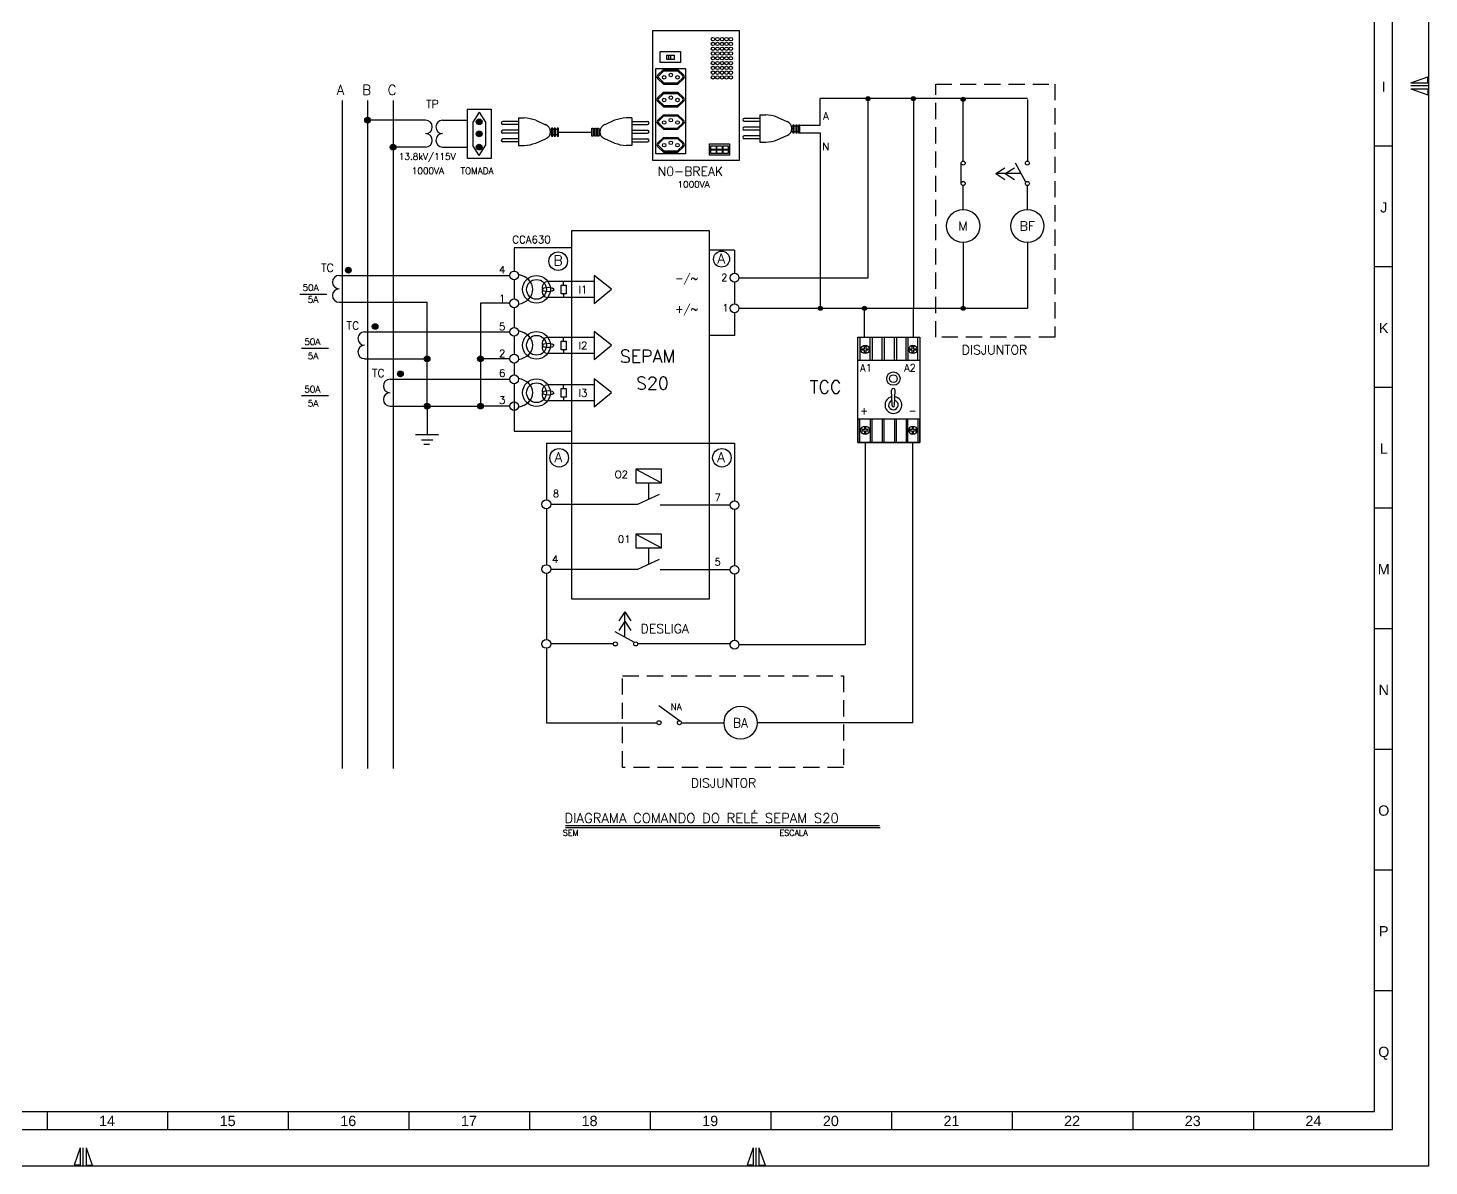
# Model space of a CAD drawing. Header units: millimetres. Extents: x 4701 to 5972, y 985 to 1750.
# Drawn here: x 5156.5 to 5541.6, y 1057.3 to 1370.2 of the extents above; entities that cross this region are included whole.
import ezdxf
from ezdxf.enums import TextEntityAlignment as Align

# ---------------------------------------------------------------- set-up
doc = ezdxf.new("R2010")
doc.units = ezdxf.units.MM
doc.linetypes.add('DASHED2', pattern=[9.525, 6.35, -3.175])
for name, color, linetype in [('HACHURAS', 6, 'Continuous'), ('PEN1', 1, 'Continuous'), ('PEN2', 2, 'Continuous'), ('PEN3', 3, 'Continuous'), ('PEN4', 4, 'Continuous'), ('PEN5', 5, 'Continuous'), ('PEN6', 6, 'Continuous'), ('SEPAM S42', 40, 'Continuous'), ('TEXTO 2', 2, 'Continuous'), ('TEXTO 4', 4, 'Continuous'), ('TEXTO3', 3, 'Continuous')]:
    doc.layers.add(name, color=color, linetype=linetype)
doc.styles.add('ROMANS', font='romans.shx', dxfattribs={"height": 1.8})
doc.styles.add('ROMANS1', font='romans.shx', dxfattribs={"height": 1.8})
doc.styles.add('TEXTO STAHL', font='arial.ttf')

msp = doc.modelspace()

# ---------------------------------------------------------------- hatches: boundary and pattern name
at = {"layer": 'PEN1'}
h = msp.add_hatch(color=1, dxfattribs=at)
h.dxf.hatch_style = 1
h.paths.add_polyline_path([(5387.43, 1351.33), (5387.43, 1350.78), (5387.98, 1350.78, 0.414214)])
h.paths.add_polyline_path([(5387.43, 1351.33, 0.414214), (5386.88, 1350.78), (5387.43, 1350.78)])
h.paths.add_polyline_path([(5387.98, 1350.78), (5387.43, 1350.78), (5386.88, 1350.78, 1)])
h = msp.add_hatch(color=1, dxfattribs=at)
h.dxf.hatch_style = 1
h.paths.add_polyline_path([(5399.9, 1351.33), (5399.9, 1350.78), (5400.45, 1350.78, 0.414214)])
h.paths.add_polyline_path([(5399.9, 1351.33, 0.414214), (5399.35, 1350.78), (5399.9, 1350.78)])
h.paths.add_polyline_path([(5400.45, 1350.78), (5399.9, 1350.78), (5399.35, 1350.78, 1)])
h = msp.add_hatch(color=1, dxfattribs=at)
h.dxf.hatch_style = 1
h.paths.add_polyline_path([(5413.58, 1351.15), (5413.58, 1350.59), (5414.13, 1350.59, 0.414214)])
h.paths.add_polyline_path([(5413.58, 1351.15, 0.414214), (5413.03, 1350.59), (5413.58, 1350.59)])
h.paths.add_polyline_path([(5414.13, 1350.59), (5413.58, 1350.59), (5413.03, 1350.59, 1)])
h = msp.add_hatch(color=1, dxfattribs=at)
h.dxf.hatch_style = 1
h.paths.add_polyline_path([(5374.31, 1293.68), (5374.31, 1293.13), (5374.86, 1293.13, 0.414214)])
h.paths.add_polyline_path([(5374.31, 1293.68, 0.414214), (5373.76, 1293.13), (5374.31, 1293.13)])
h.paths.add_polyline_path([(5374.86, 1293.13), (5374.31, 1293.13), (5373.76, 1293.13, 1)])
h = msp.add_hatch(color=1, dxfattribs=at)
h.dxf.hatch_style = 1
h.paths.add_polyline_path([(5386.46, 1293.68), (5386.46, 1293.13), (5387.01, 1293.13, 0.414214)])
h.paths.add_polyline_path([(5386.46, 1293.68, 0.414214), (5385.91, 1293.13), (5386.46, 1293.13)])
h.paths.add_polyline_path([(5387.01, 1293.13), (5386.46, 1293.13), (5385.91, 1293.13, 1)])
h = msp.add_hatch(color=1, dxfattribs=at)
h.dxf.hatch_style = 1
h.paths.add_polyline_path([(5413.58, 1293.68), (5413.58, 1293.13), (5414.13, 1293.13, 0.414214)])
h.paths.add_polyline_path([(5413.58, 1293.68, 0.414214), (5413.03, 1293.13), (5413.58, 1293.13)])
h.paths.add_polyline_path([(5414.13, 1293.13), (5413.58, 1293.13), (5413.03, 1293.13, 1)])
at = {"layer": 'TEXTO3'}
h = msp.add_hatch(color=256, dxfattribs=at)
h.paths.add_polyline_path([(5249.86, 1345.63, 0.414214), (5249.07, 1344.85), (5249.86, 1344.85)])
h.paths.add_polyline_path([(5249.86, 1345.63), (5249.86, 1344.85), (5250.65, 1344.85, 0.414214)])
h.paths.add_polyline_path([(5250.65, 1344.85), (5249.07, 1344.85, 1)])
h = msp.add_hatch(color=256, dxfattribs=at)
h.paths.add_polyline_path([(5280.53, 1345.22, 0.414214), (5279.74, 1344.43), (5280.53, 1344.43)])
h.paths.add_polyline_path([(5280.53, 1345.22), (5280.53, 1344.43), (5281.31, 1344.43, 0.414214)])
h.paths.add_polyline_path([(5281.31, 1344.43), (5279.74, 1344.43, 1)])
h = msp.add_hatch(color=256, dxfattribs=at)
h.paths.add_polyline_path([(5280.53, 1341.89, 0.414214), (5279.74, 1341.11), (5280.53, 1341.11)])
h.paths.add_polyline_path([(5280.53, 1341.89), (5280.53, 1341.11), (5281.31, 1341.11, 0.414214)])
h.paths.add_polyline_path([(5281.31, 1341.11), (5279.74, 1341.11, 1)])
h = msp.add_hatch(color=256, dxfattribs=at)
h.paths.add_polyline_path([(5256.86, 1338.26, 0.414214), (5256.07, 1337.47), (5256.86, 1337.47)])
h.paths.add_polyline_path([(5256.86, 1338.26), (5256.86, 1337.47), (5257.65, 1337.47, 0.414214)])
h.paths.add_polyline_path([(5257.65, 1337.47), (5256.07, 1337.47, 1)])
h = msp.add_hatch(color=256, dxfattribs=at)
h.paths.add_polyline_path([(5280.53, 1338.26, 0.414214), (5279.74, 1337.47), (5280.53, 1337.47)])
h.paths.add_polyline_path([(5280.53, 1338.26), (5280.53, 1337.47), (5281.31, 1337.47, 0.414214)])
h.paths.add_polyline_path([(5281.31, 1337.47), (5279.74, 1337.47, 1)])
h = msp.add_hatch(color=256, dxfattribs=at)
h.paths.add_polyline_path([(5244.56, 1304.4, 0.414214), (5243.78, 1303.61), (5244.56, 1303.61)])
h.paths.add_polyline_path([(5244.56, 1304.4), (5244.56, 1303.61), (5245.35, 1303.61, 0.414214)])
h.paths.add_polyline_path([(5245.35, 1303.61), (5243.78, 1303.61, 1)])
h = msp.add_hatch(color=256, dxfattribs=at)
h.paths.add_polyline_path([(5251.92, 1288.95, 0.414214), (5251.13, 1288.16), (5251.92, 1288.16)])
h.paths.add_polyline_path([(5251.92, 1288.95), (5251.92, 1288.16), (5252.71, 1288.16, 0.414214)])
h.paths.add_polyline_path([(5252.71, 1288.16), (5251.13, 1288.16, 1)])
h = msp.add_hatch(color=256, dxfattribs=at)
h.paths.add_polyline_path([(5266.19, 1280.06, 0.414214), (5265.4, 1279.27), (5266.19, 1279.27)])
h.paths.add_polyline_path([(5266.19, 1280.06), (5266.19, 1279.27), (5266.97, 1279.27, 0.414214)])
h.paths.add_polyline_path([(5266.97, 1279.27), (5265.4, 1279.27, 1)])
h = msp.add_hatch(color=256, dxfattribs=at)
h.paths.add_polyline_path([(5280.88, 1280.06, 0.414214), (5280.09, 1279.27), (5280.88, 1279.27)])
h.paths.add_polyline_path([(5280.88, 1280.06), (5280.88, 1279.27), (5281.66, 1279.27, 0.414214)])
h.paths.add_polyline_path([(5281.66, 1279.27), (5280.09, 1279.27, 1)])
h = msp.add_hatch(color=256, dxfattribs=at)
h.paths.add_polyline_path([(5258.88, 1275.87, 0.414214), (5258.09, 1275.08), (5258.88, 1275.08)])
h.paths.add_polyline_path([(5258.88, 1275.87), (5258.88, 1275.08), (5259.66, 1275.08, 0.414214)])
h.paths.add_polyline_path([(5259.66, 1275.08), (5258.09, 1275.08, 1)])
h = msp.add_hatch(color=256, dxfattribs=at)
h.paths.add_polyline_path([(5266.19, 1267.01, 0.414214), (5265.4, 1266.23), (5266.19, 1266.23)])
h.paths.add_polyline_path([(5266.19, 1267.01), (5266.19, 1266.23), (5266.97, 1266.23, 0.414214)])
h.paths.add_polyline_path([(5266.97, 1266.23), (5265.4, 1266.23, 1)])
h = msp.add_hatch(color=256, dxfattribs=at)
h.paths.add_polyline_path([(5280.88, 1267.01, 0.414214), (5280.09, 1266.23), (5280.88, 1266.23)])
h.paths.add_polyline_path([(5280.88, 1267.01), (5280.88, 1266.23), (5281.66, 1266.23, 0.414214)])
h.paths.add_polyline_path([(5281.66, 1266.23), (5280.09, 1266.23, 1)])

# ---------------------------------------------------------------- linework, layer by layer
at = {"layer": 'HACHURAS'}
for p, q in [((5413.02, 1327.45), (5413.02, 1333.06)), ((5430.81, 1327.8), (5427.96, 1333.06)), ((5323.22, 1201.27), (5317.95, 1204.12)), ((5335.56, 1179.71), (5329.96, 1183.8))]:
    msp.add_line(p, q, dxfattribs=at)
at = {"layer": 'PEN1'}
for p, q in [((5541.64, 1057.28), (5541.64, 1651.28)), ((5526.64, 1072.28), (5526.64, 1636.28)), ((5536.64, 1355.09), (5541.36, 1356.75)), ((5541.36, 1355.09), (5541.36, 1356.75)), ((5536.64, 1355.09), (5541.36, 1355.09)), ((5541.64, 1354.28), (5536.64, 1354.28)), ((5536.64, 1353.46), (5541.36, 1353.46)), ((5536.64, 1353.46), (5541.36, 1351.8)), ((5541.36, 1353.46), (5541.36, 1351.8)), ((5531.64, 1337.69), (5526.64, 1337.69)), ((5531.64, 1304.51), (5526.64, 1304.51)), ((5231.24, 1297.05), (5238.65, 1297.05)), ((5231.71, 1282.17), (5239.12, 1282.17)), ((5531.64, 1271.34), (5526.64, 1271.34)), ((5231.71, 1269.12), (5239.12, 1269.12)), ((5531.64, 1238.16), (5526.64, 1238.16)), ((5531.64, 1204.98), (5526.64, 1204.98)), ((5531.64, 1171.81), (5526.64, 1171.81)), ((5531.64, 1138.63), (5526.64, 1138.63)), ((5531.64, 1105.46), (5526.64, 1105.46)), ((4730.64, 1072.28), (5526.64, 1072.28)), ((5161.81, 1067.28), (5161.81, 1072.28)), ((5194.97, 1067.28), (5194.97, 1072.28)), ((5228.14, 1067.28), (5228.14, 1072.28)), ((5261.31, 1067.28), (5261.31, 1072.28)), ((5294.47, 1067.28), (5294.47, 1072.28)), ((5327.64, 1067.28), (5327.64, 1072.28)), ((5360.81, 1067.28), (5360.81, 1072.28)), ((5393.97, 1067.28), (5393.97, 1072.28)), ((5427.14, 1067.28), (5427.14, 1072.28)), ((5460.31, 1067.28), (5460.31, 1072.28)), ((5493.47, 1067.28), (5493.47, 1072.28)), ((5170.82, 1062.28), (5169.16, 1057.55)), ((5170.82, 1062.28), (5170.82, 1057.55)), ((5171.64, 1057.28), (5171.64, 1062.28)), ((5172.45, 1062.28), (5172.45, 1057.55)), ((5172.45, 1062.28), (5174.11, 1057.55)), ((5355.82, 1062.28), (5354.16, 1057.55)), ((5355.82, 1062.28), (5355.82, 1057.55)), ((5356.64, 1057.28), (5356.64, 1062.28)), ((5357.45, 1062.28), (5357.45, 1057.55)), ((5357.45, 1062.28), (5359.11, 1057.55)), ((4700.64, 1057.28), (5541.64, 1057.28)), ((5170.82, 1057.55), (5169.16, 1057.55)), ((5172.45, 1057.55), (5174.11, 1057.55)), ((5355.82, 1057.55), (5354.16, 1057.55)), ((5357.45, 1057.55), (5359.11, 1057.55))]:
    msp.add_line(p, q, dxfattribs=at)
at = {"layer": 'PEN1', "color": 1}
for p, q in [((5331.16, 1358.78), (5329.55, 1357.23)), ((5331.16, 1354.76), (5329.55, 1356.32)), ((5331.29, 1358.45), (5329.78, 1356.99)), ((5331.29, 1355.09), (5329.78, 1356.55)), ((5331.16, 1358.78), (5335.18, 1358.78)), ((5331.29, 1358.45), (5335.05, 1358.45)), ((5335.05, 1358.45), (5336.56, 1356.99)), ((5335.05, 1355.09), (5336.56, 1356.55)), ((5335.18, 1358.78), (5336.79, 1357.23)), ((5335.18, 1354.76), (5336.79, 1356.32)), ((5331.16, 1352.54), (5329.55, 1350.98)), ((5331.29, 1352.21), (5329.78, 1350.75)), ((5331.16, 1354.76), (5335.18, 1354.76)), ((5331.16, 1354.76), (5335.18, 1354.76)), ((5331.16, 1352.54), (5335.18, 1352.54)), ((5331.29, 1355.09), (5335.05, 1355.09)), ((5331.29, 1352.21), (5335.05, 1352.21)), ((5335.05, 1352.21), (5336.56, 1350.75)), ((5335.18, 1352.54), (5336.79, 1350.98)), ((5331.16, 1348.52), (5329.55, 1350.07)), ((5331.29, 1348.85), (5329.78, 1350.31)), ((5331.16, 1348.52), (5335.18, 1348.52)), ((5331.16, 1348.52), (5335.18, 1348.52)), ((5331.29, 1348.85), (5335.05, 1348.85)), ((5335.05, 1348.85), (5336.56, 1350.31)), ((5335.18, 1348.52), (5336.79, 1350.07)), ((5291.34, 1344.48), (5287.02, 1344.48)), ((5322.51, 1344.48), (5326.83, 1344.48)), ((5331.16, 1346.37), (5329.55, 1344.81)), ((5331.29, 1346.04), (5329.78, 1344.57)), ((5331.16, 1346.37), (5335.18, 1346.37)), ((5331.29, 1346.04), (5335.05, 1346.04)), ((5335.05, 1346.04), (5336.56, 1344.57)), ((5335.18, 1346.37), (5336.79, 1344.81)), ((5357.7, 1345.36), (5353.38, 1345.36)), ((5357.7, 1344.54), (5353.38, 1344.54)), ((5291.34, 1343.67), (5287.02, 1343.67)), ((5291.34, 1342.09), (5287.02, 1342.09)), ((5291.34, 1341.27), (5287.02, 1341.27)), ((5300.42, 1340.8), (5299.92, 1340.8)), ((5300.42, 1342.31), (5300.02, 1342.31)), ((5301.18, 1342.31), (5300.78, 1342.31)), ((5301.18, 1340.8), (5300.78, 1340.8)), ((5301.94, 1342.31), (5301.54, 1342.31)), ((5301.94, 1340.8), (5301.54, 1340.8)), ((5311.9, 1342.31), (5312.3, 1342.31)), ((5311.9, 1340.8), (5312.3, 1340.8)), ((5312.66, 1342.31), (5313.07, 1342.31)), ((5312.66, 1340.8), (5313.07, 1340.8)), ((5313.42, 1342.31), (5313.82, 1342.31)), ((5313.42, 1340.8), (5313.92, 1340.8)), ((5322.51, 1343.67), (5326.83, 1343.67)), ((5322.51, 1342.09), (5326.83, 1342.09)), ((5322.51, 1341.27), (5326.83, 1341.27)), ((5331.16, 1342.35), (5329.55, 1343.9)), ((5331.29, 1342.68), (5329.78, 1344.14)), ((5331.16, 1342.35), (5335.18, 1342.35)), ((5331.16, 1342.35), (5335.18, 1342.35)), ((5331.29, 1342.68), (5335.05, 1342.68)), ((5335.05, 1342.68), (5336.56, 1344.14)), ((5335.18, 1342.35), (5336.79, 1343.9)), ((5357.7, 1342.97), (5353.38, 1342.97)), ((5357.7, 1342.15), (5353.38, 1342.15)), ((5357.7, 1340.58), (5353.38, 1340.58)), ((5366.78, 1341.68), (5366.28, 1341.68)), ((5366.78, 1343.19), (5366.38, 1343.19)), ((5367.54, 1343.19), (5367.13, 1343.19)), ((5367.54, 1341.68), (5367.13, 1341.68)), ((5368.3, 1343.19), (5367.9, 1343.19)), ((5368.3, 1341.68), (5367.9, 1341.68)), ((5291.34, 1339.7), (5287.02, 1339.7)), ((5291.34, 1338.88), (5287.02, 1338.88)), ((5322.51, 1339.7), (5326.83, 1339.7)), ((5322.51, 1338.88), (5326.83, 1338.88)), ((5331.16, 1340.12), (5329.55, 1338.57)), ((5331.16, 1336.1), (5329.55, 1337.66)), ((5331.29, 1339.79), (5329.78, 1338.33)), ((5331.29, 1336.43), (5329.78, 1337.9)), ((5331.16, 1340.12), (5335.18, 1340.12)), ((5331.29, 1339.79), (5335.05, 1339.79)), ((5335.05, 1339.79), (5336.56, 1338.33)), ((5335.05, 1336.43), (5336.56, 1337.9)), ((5335.18, 1340.12), (5336.79, 1338.57)), ((5335.18, 1336.1), (5336.79, 1337.66)), ((5357.7, 1339.76), (5353.38, 1339.76)), ((5331.16, 1336.1), (5335.18, 1336.1)), ((5331.16, 1336.1), (5335.18, 1336.1)), ((5331.29, 1336.43), (5335.05, 1336.43)), ((5422.55, 1330.16), (5425.08, 1331.79)), ((5429.53, 1330.16), (5422.55, 1330.16)), ((5422.55, 1330.16), (5425.08, 1328.52)), ((5425.17, 1330.16), (5427.7, 1331.79)), ((5425.17, 1330.16), (5427.7, 1328.52)), ((5394.08, 1266.36), (5393.91, 1270.63)), ((5394.7, 1266.36), (5394.87, 1270.63)), ((5320.58, 1209.68), (5318.95, 1207.15)), ((5320.58, 1202.7), (5320.58, 1209.68)), ((5320.58, 1209.68), (5322.22, 1207.15)), ((5320.58, 1207.06), (5318.95, 1204.53)), ((5320.58, 1207.06), (5322.22, 1204.53)), ((5390.79, 1150.22), (5304.26, 1150.22))]:
    msp.add_line(p, q, dxfattribs=at)
for points in [[(5330.27, 1363.74), (5335.87, 1363.74), (5335.87, 1360.75), (5330.27, 1360.75)], [(5332.16, 1362.77), (5334.11, 1362.77), (5334.11, 1361.54), (5332.16, 1361.54)], [(5332.64, 1362.77), (5333.14, 1362.77), (5333.14, 1361.54), (5332.64, 1361.54)], [(5329.07, 1359.11), (5337.27, 1359.11), (5337.27, 1335.56), (5329.07, 1335.56)], [(5300.78, 1342.63), (5300.42, 1342.63), (5300.42, 1340.48), (5300.78, 1340.48)], [(5301.54, 1342.63), (5301.18, 1342.63), (5301.18, 1340.48), (5301.54, 1340.48)], [(5302.3, 1342.63), (5301.94, 1342.63), (5301.94, 1340.48), (5302.3, 1340.48)], [(5311.54, 1342.63), (5311.9, 1342.63), (5311.9, 1340.48), (5311.54, 1340.48)], [(5312.3, 1342.63), (5312.66, 1342.63), (5312.66, 1340.48), (5312.3, 1340.48)], [(5313.07, 1342.63), (5313.42, 1342.63), (5313.42, 1340.48), (5313.07, 1340.48)], [(5367.13, 1343.51), (5366.78, 1343.51), (5366.78, 1341.36), (5367.13, 1341.36)], [(5367.9, 1343.51), (5367.54, 1343.51), (5367.54, 1341.36), (5367.9, 1341.36)], [(5368.66, 1343.51), (5368.3, 1343.51), (5368.3, 1341.36), (5368.66, 1341.36)], [(5343.82, 1338.35), (5349.36, 1338.35), (5349.36, 1335.2), (5343.82, 1335.2)], [(5344.25, 1337.8), (5345.68, 1337.8), (5345.68, 1336.81), (5344.25, 1336.81)], [(5344.25, 1336.66), (5345.68, 1336.66), (5345.68, 1335.68), (5344.25, 1335.68)], [(5345.9, 1337.8), (5347.34, 1337.8), (5347.34, 1336.81), (5345.9, 1336.81)], [(5345.9, 1336.66), (5347.34, 1336.66), (5347.34, 1335.68), (5345.9, 1335.68)], [(5347.56, 1337.8), (5348.99, 1337.8), (5348.99, 1336.81), (5347.56, 1336.81)], [(5347.56, 1336.66), (5348.99, 1336.66), (5348.99, 1335.68), (5347.56, 1335.68)], [(5384.61, 1285.2), (5401.69, 1285.2), (5401.69, 1256.19), (5384.61, 1256.19)], [(5384.61, 1285.2), (5401.69, 1285.2), (5401.69, 1278.78), (5384.61, 1278.78)], [(5384.61, 1285.2), (5385.15, 1285.2), (5385.15, 1278.78), (5384.61, 1278.78)], [(5388.03, 1285.2), (5388.57, 1285.2), (5388.57, 1278.78), (5388.03, 1278.78)], [(5391.34, 1285.2), (5391.87, 1285.2), (5391.87, 1278.78), (5391.34, 1278.78)], [(5394.73, 1285.2), (5395.27, 1285.2), (5395.27, 1278.78), (5394.73, 1278.78)], [(5397.87, 1285.2), (5398.41, 1285.2), (5398.41, 1278.78), (5397.87, 1278.78)], [(5401.15, 1285.2), (5401.69, 1285.2), (5401.69, 1278.78), (5401.15, 1278.78)], [(5384.61, 1256.19), (5401.69, 1256.19), (5401.69, 1262.61), (5384.61, 1262.61)], [(5384.61, 1256.19), (5385.15, 1256.19), (5385.15, 1262.61), (5384.61, 1262.61)], [(5388.03, 1256.19), (5388.57, 1256.19), (5388.57, 1262.61), (5388.03, 1262.61)], [(5391.34, 1256.19), (5391.87, 1256.19), (5391.87, 1262.61), (5391.34, 1262.61)], [(5394.73, 1256.19), (5395.27, 1256.19), (5395.27, 1262.61), (5394.73, 1262.61)], [(5397.87, 1256.19), (5398.41, 1256.19), (5398.41, 1262.61), (5397.87, 1262.61)], [(5401.15, 1256.19), (5401.69, 1256.19), (5401.69, 1262.61), (5401.15, 1262.61)]]:
    msp.add_lwpolyline(points, close=True, dxfattribs=at)
at = {"layer": 'PEN1', "linetype": 'DASHED2', "ltscale": 0.7}
for points in [[(5406.06, 1354.79), (5438.79, 1354.79), (5438.79, 1285.15), (5406.06, 1285.15)], [(5319.96, 1192.02), (5380.71, 1192.02), (5380.71, 1166.89), (5319.96, 1166.89)]]:
    msp.add_lwpolyline(points, close=True, dxfattribs=at)
at = {"layer": 'PEN1', "color": 1}
for points in [[(5386.46, 1281.99), (5386.46, 1282.72), (5386.82, 1282.72), (5386.82, 1281.99)], [(5399.59, 1281.99), (5399.59, 1282.72), (5399.94, 1282.72), (5399.94, 1281.99)], [(5386.46, 1281.64), (5385.77, 1281.64), (5385.77, 1281.99), (5386.46, 1281.99)], [(5386.82, 1281.64), (5386.82, 1280.98), (5386.46, 1280.98), (5386.46, 1281.64)], [(5386.82, 1281.99), (5387.5, 1281.99), (5387.5, 1281.64), (5386.82, 1281.64)], [(5399.59, 1281.64), (5398.9, 1281.64), (5398.9, 1281.99), (5399.59, 1281.99)], [(5399.94, 1281.64), (5399.94, 1280.98), (5399.59, 1280.98), (5399.59, 1281.64)], [(5399.94, 1281.99), (5400.63, 1281.99), (5400.63, 1281.64), (5399.94, 1281.64)], [(5386.46, 1259.76), (5385.77, 1259.76), (5385.77, 1259.4), (5386.46, 1259.4)], [(5386.82, 1259.76), (5386.82, 1260.41), (5386.46, 1260.41), (5386.46, 1259.76)], [(5386.82, 1259.4), (5387.5, 1259.4), (5387.5, 1259.76), (5386.82, 1259.76)], [(5399.59, 1259.76), (5398.9, 1259.76), (5398.9, 1259.4), (5399.59, 1259.4)], [(5399.94, 1259.76), (5399.94, 1260.41), (5399.59, 1260.41), (5399.59, 1259.76)], [(5399.94, 1259.4), (5400.63, 1259.4), (5400.63, 1259.76), (5399.94, 1259.76)], [(5386.46, 1259.4), (5386.46, 1258.68), (5386.82, 1258.68), (5386.82, 1259.4)], [(5399.59, 1259.4), (5399.59, 1258.68), (5399.94, 1258.68), (5399.94, 1259.4)]]:
    msp.add_lwpolyline(points, dxfattribs=at)
for centre, radius in [((5344.8, 1367.14), 0.467), ((5346.04, 1367.14), 0.467), ((5347.29, 1367.14), 0.467), ((5348.51, 1367.14), 0.467), ((5349.71, 1367.14), 0.467), ((5344.8, 1365.83), 0.467), ((5344.8, 1364.51), 0.467), ((5344.8, 1363.19), 0.467), ((5346.04, 1365.83), 0.467), ((5346.04, 1364.51), 0.467), ((5346.04, 1363.19), 0.467), ((5347.29, 1365.83), 0.467), ((5347.29, 1364.51), 0.467), ((5347.29, 1363.19), 0.467), ((5348.51, 1365.83), 0.467), ((5348.51, 1364.51), 0.467), ((5348.51, 1363.19), 0.467), ((5349.71, 1365.83), 0.467), ((5349.71, 1364.51), 0.467), ((5349.71, 1363.19), 0.467), ((5344.8, 1361.88), 0.467), ((5344.8, 1360.56), 0.467), ((5344.8, 1359.24), 0.467), ((5346.04, 1361.88), 0.467), ((5346.04, 1360.56), 0.467), ((5346.04, 1359.24), 0.467), ((5347.29, 1361.88), 0.467), ((5347.29, 1360.56), 0.467), ((5347.29, 1359.24), 0.467), ((5348.51, 1361.88), 0.467), ((5348.51, 1360.56), 0.467), ((5348.51, 1359.24), 0.467), ((5349.71, 1361.88), 0.467), ((5349.71, 1360.56), 0.467), ((5349.71, 1359.24), 0.467), ((5331.4, 1356.65), 0.484), ((5333.22, 1357.3), 0.484), ((5335.06, 1356.65), 0.484), ((5344.8, 1357.93), 0.467), ((5344.8, 1356.61), 0.467), ((5346.04, 1357.93), 0.467), ((5346.04, 1356.61), 0.467), ((5347.29, 1357.93), 0.467), ((5347.29, 1356.61), 0.467), ((5348.51, 1357.93), 0.467), ((5348.51, 1356.61), 0.467), ((5349.71, 1357.93), 0.467), ((5349.71, 1356.61), 0.467), ((5331.4, 1350.41), 0.484), ((5333.22, 1351.05), 0.484), ((5335.06, 1350.41), 0.484), ((5387.43, 1350.78), 0.552), ((5399.9, 1350.78), 0.552), ((5413.58, 1350.59), 0.552), ((5331.4, 1344.23), 0.484), ((5333.22, 1344.88), 0.484), ((5335.06, 1344.23), 0.484), ((5331.4, 1337.99), 0.484), ((5333.22, 1338.64), 0.484), ((5335.06, 1337.99), 0.484), ((5413.58, 1315.76), 4.54), ((5431.24, 1315.76), 4.54), ((5374.31, 1293.13), 0.552), ((5386.46, 1293.13), 0.552), ((5413.58, 1293.13), 0.552), ((5386.64, 1281.82), 1.16), ((5399.77, 1281.82), 1.16), ((5394.4, 1273.79), 1.84), ((5394.4, 1273.79), 1.07), ((5386.64, 1259.58), 1.16), ((5399.77, 1259.58), 1.16), ((5352.38, 1179.16), 4.54)]:
    msp.add_circle(centre, radius, dxfattribs=at)
at = {"layer": 'PEN1'}
for centre in [(5413.58, 1333.05), (5431.24, 1333.05), (5413.58, 1327.45), (5431.24, 1327.45), (5317.96, 1200.84), (5323.57, 1200.84), (5329.96, 1179.16), (5335.56, 1179.16)]:
    msp.add_circle(centre, 0.555, dxfattribs=at)
at = {"layer": 'PEN1', "color": 1}
for centre, radius, start, end in [((5330.11, 1356.77), 0.725, 141.1271, 218.8729), ((5330.11, 1356.77), 0.395, 141.1271, 218.8729), ((5336.22, 1356.77), 0.395, 321.1271, 38.8729), ((5336.22, 1356.77), 0.725, 321.1271, 38.8729), ((5330.11, 1350.53), 0.725, 141.1271, 218.8729), ((5330.11, 1350.53), 0.395, 141.1271, 218.8729), ((5336.22, 1350.53), 0.395, 321.1271, 38.8729), ((5336.22, 1350.53), 0.725, 321.1271, 38.8729), ((5287.02, 1344.07), 0.408, 90, 270), ((5326.83, 1344.07), 0.408, 270, 90), ((5330.11, 1344.36), 0.725, 141.1271, 218.8729), ((5330.11, 1344.36), 0.395, 141.1271, 218.8729), ((5336.22, 1344.36), 0.395, 321.1271, 38.8729), ((5336.22, 1344.36), 0.725, 321.1271, 38.8729), ((5353.38, 1344.95), 0.408, 90, 270), ((5287.02, 1341.68), 0.408, 90, 270), ((5326.83, 1341.68), 0.408, 270, 90), ((5353.38, 1342.56), 0.408, 90, 270), ((5353.38, 1340.17), 0.408, 90, 270), ((5287.02, 1339.29), 0.408, 90, 270), ((5326.83, 1339.29), 0.408, 270, 90), ((5330.11, 1338.11), 0.725, 141.1271, 218.8729), ((5330.11, 1338.11), 0.395, 141.1271, 218.8729), ((5336.22, 1338.11), 0.395, 321.1271, 38.8729), ((5336.22, 1338.11), 0.725, 321.1271, 38.8729), ((5394.39, 1270.63), 0.481, 0, 180), ((5394.4, 1266.53), 2.31, 100.3157, 79.9296), ((5394.4, 1266.53), 1.32, 106.4393, 73.9988), ((5394.39, 1266.36), 0.311, 180, 355.4377)]:
    msp.add_arc(centre, radius, start, end, dxfattribs=at)
at = {"layer": 'PEN2'}
for p, q in [((5291.34, 1345.47), (5291.34, 1337.89)), ((5291.34, 1345.47), (5292.93, 1345.47)), ((5296.09, 1344.83), (5298.79, 1343.62)), ((5317.75, 1344.83), (5315.05, 1343.62)), ((5322.51, 1345.47), (5320.91, 1345.47)), ((5322.51, 1345.47), (5322.51, 1337.89)), ((5357.7, 1346.35), (5357.7, 1338.77)), ((5357.7, 1346.35), (5359.29, 1346.35)), ((5362.45, 1345.7), (5365.15, 1344.5)), ((5362.45, 1339.42), (5365.15, 1340.62)), ((5291.34, 1337.89), (5292.93, 1337.89)), ((5296.09, 1338.54), (5298.79, 1339.74)), ((5317.75, 1338.54), (5315.05, 1339.74)), ((5322.51, 1337.89), (5320.91, 1337.89)), ((5357.7, 1338.77), (5359.29, 1338.77)), ((5413.58, 1320.3), (5413.58, 1326.89))]:
    msp.add_line(p, q, dxfattribs=at)
for centre in [(5387.43, 1350.78), (5387.43, 1350.78), (5387.43, 1350.78), (5399.9, 1350.78), (5399.9, 1350.78), (5399.9, 1350.78), (5413.58, 1350.59), (5413.58, 1350.59), (5413.58, 1350.59), (5374.31, 1293.13), (5374.31, 1293.13), (5374.31, 1293.13), (5386.46, 1293.13), (5386.46, 1293.13), (5386.46, 1293.13), (5413.58, 1293.13), (5413.58, 1293.13), (5413.58, 1293.13)]:
    msp.add_circle(centre, 0.552, dxfattribs=at)
for centre, radius, start, end in [((5291.85, 1332.17), 13.35, 71.4662, 85.363), ((5321.99, 1332.17), 13.35, 94.637, 108.5338), ((5358.21, 1333.04), 13.35, 71.4662, 85.363), ((5364.39, 1342.56), 2.09, 291.4608, 68.5392), ((5298.03, 1341.68), 2.09, 291.4608, 68.5392), ((5315.81, 1341.68), 2.09, 111.4608, 248.5392), ((5291.85, 1351.2), 13.35, 274.637, 288.5338), ((5321.99, 1351.2), 13.35, 251.4662, 265.363), ((5358.21, 1352.08), 13.35, 274.637, 288.5338)]:
    msp.add_arc(centre, radius, start, end, dxfattribs=at)
at = {"layer": 'PEN3'}
msp.add_lwpolyline([(5328.3, 1369.54), (5352.01, 1369.54), (5352.01, 1333.8), (5328.3, 1333.8)], close=True, dxfattribs=at)
at = {"layer": 'PEN4'}
for p, q in [((5263, 1258.41), (5269.38, 1258.41)), ((5264.63, 1256.96), (5267.82, 1256.96)), ((5265.31, 1255.73), (5266.9, 1255.73))]:
    msp.add_line(p, q, dxfattribs=at)
at = {"layer": 'PEN5'}
for p, q in [((5324.1, 1239.23), (5330.11, 1242)), ((5324.1, 1221.42), (5330.11, 1224.19))]:
    msp.add_line(p, q, dxfattribs=at)
at = {"layer": 'PEN6'}
for p, q in [((5531.64, 1067.28), (5531.64, 1641.28)), ((5242.86, 1350.26), (5242.86, 1166.57)), ((5249.86, 1350.26), (5249.86, 1166.57)), ((5256.86, 1350.26), (5256.86, 1166.57)), ((4725.64, 1067.28), (5531.64, 1067.28))]:
    msp.add_line(p, q, dxfattribs=at)
at = {"layer": 'SEPAM S42'}
for p, q in [((5305.99, 1309.77), (5290.14, 1309.77)), ((5290.14, 1309.77), (5290.14, 1303.38)), ((5350.74, 1309.15), (5343.75, 1309.15)), ((5350.74, 1309.15), (5350.74, 1302.75)), ((5316.91, 1298.36), (5312.18, 1302.12)), ((5312.18, 1302.12), (5312.18, 1294.46)), ((5290.14, 1300.96), (5290.14, 1295.71)), ((5312.18, 1300.48), (5299.43, 1300.48)), ((5303.73, 1299.46), (5303.73, 1300.48)), ((5312.18, 1294.46), (5316.91, 1298.36)), ((5350.74, 1300.34), (5350.74, 1294.34)), ((5312.18, 1296.1), (5299.37, 1296.1)), ((5303.73, 1297.12), (5303.73, 1296.1)), ((5290.14, 1293.29), (5290.14, 1287.86)), ((5350.74, 1291.92), (5350.74, 1285.65)), ((5316.91, 1282.99), (5312.18, 1286.75)), ((5312.18, 1286.75), (5312.18, 1279.09)), ((5290.14, 1285.44), (5290.14, 1280.48)), ((5312.18, 1285.11), (5299.43, 1285.11)), ((5303.73, 1284.09), (5303.73, 1285.11)), ((5312.18, 1279.09), (5316.91, 1282.99)), ((5350.74, 1285.65), (5343.75, 1285.65)), ((5312.18, 1280.73), (5299.37, 1280.73)), ((5303.73, 1281.75), (5303.73, 1280.73)), ((5290.14, 1278.06), (5290.14, 1274.81)), ((5290.14, 1272.39), (5290.14, 1267.43)), ((5312.18, 1272.06), (5299.43, 1272.06)), ((5303.73, 1271.04), (5303.73, 1272.06)), ((5316.91, 1269.94), (5312.18, 1273.7)), ((5312.18, 1273.7), (5312.18, 1266.04)), ((5290.14, 1268.11), (5290.14, 1263.19)), ((5312.18, 1267.68), (5299.37, 1267.68)), ((5303.73, 1268.7), (5303.73, 1267.68)), ((5312.18, 1266.04), (5316.91, 1269.94)), ((5290.14, 1263.19), (5290.14, 1259.32)), ((5290.14, 1259.32), (5305.99, 1259.32)), ((5299, 1256.07), (5350.74, 1256.07)), ((5299, 1256.07), (5299, 1240.44)), ((5350.74, 1256.07), (5350.74, 1240.21)), ((5323.57, 1248.86), (5330.64, 1245.1)), ((5327.1, 1245.1), (5327.1, 1240.61)), ((5323.57, 1231.06), (5330.64, 1227.3)), ((5327.1, 1227.3), (5327.1, 1222.81))]:
    msp.add_line(p, q, dxfattribs=at)
msp.add_lwpolyline([(5305.99, 1256.07), (5305.99, 1314.54), (5343.75, 1314.54), (5343.75, 1213.11), (5305.99, 1213.11), (5305.99, 1256.07)], dxfattribs=at)
for points in [[(5303.02, 1299.46), (5304.45, 1299.46), (5304.45, 1297.12), (5303.02, 1297.12)], [(5303.02, 1284.09), (5304.45, 1284.09), (5304.45, 1281.75), (5303.02, 1281.75)], [(5303.02, 1271.04), (5304.45, 1271.04), (5304.45, 1268.7), (5303.02, 1268.7)], [(5330.64, 1248.86), (5323.57, 1248.86), (5323.57, 1245.1), (5330.64, 1245.1)], [(5330.64, 1231.06), (5323.57, 1231.06), (5323.57, 1227.3), (5330.64, 1227.3)]]:
    msp.add_lwpolyline(points, close=True, dxfattribs=at)
for centre, radius in [((5302.25, 1306.08), 2.55), ((5347.16, 1306.67), 2.2), ((5290.14, 1302.17), 1.21), ((5296.28, 1298.33), 3.81), ((5350.74, 1301.54), 1.21), ((5296.28, 1298.33), 2.72), ((5290.14, 1294.5), 1.21), ((5350.74, 1293.13), 1.21), ((5290.14, 1286.65), 1.21), ((5296.28, 1282.96), 3.81), ((5296.28, 1282.96), 2.72), ((5290.14, 1279.27), 1.21), ((5290.14, 1273.6), 1.21), ((5296.28, 1269.91), 3.81), ((5296.28, 1269.91), 2.72), ((5290.14, 1266.23), 1.21), ((5302.52, 1252.03), 2.55), ((5347.25, 1252.03), 2.55), ((5299, 1239.23), 1.21), ((5350.74, 1239), 1.21), ((5299, 1221.42), 1.21), ((5350.74, 1221.2), 1.21), ((5299, 1200.84), 1.21), ((5350.74, 1200.62), 1.21)]:
    msp.add_circle(centre, radius, dxfattribs=at)
for centre, start, end in [((5299.43, 1298.87), 90, 201.1857), ((5299.43, 1297.71), 158.8143, 270), ((5299.43, 1283.5), 90, 201.1857), ((5299.43, 1282.34), 158.8143, 270), ((5299.43, 1270.45), 90, 201.1857), ((5299.43, 1269.29), 158.8143, 270)]:
    msp.add_arc(centre, 1.61, start, end, dxfattribs=at)
for centre, ratio in [((5290.14, 1298.33), 0.816542), ((5290.14, 1282.96), 0.787568), ((5290.14, 1269.91), 0.787568)]:
    msp.add_ellipse(centre, major_axis=(-5.14, 0), ratio=ratio, start_param=1.802827, end_param=4.480358, dxfattribs=at)
for centre in [(5299.48, 1298.29), (5299.48, 1282.92), (5299.48, 1269.87)]:
    msp.add_ellipse(centre, major_axis=(1.55, 0), ratio=0.397696, dxfattribs=at)
at = {"layer": 'TEXTO 2'}
for p, q in [((5280.53, 1347.03), (5278.75, 1344.3)), ((5278.75, 1344.3), (5278.75, 1337.91)), ((5280.53, 1347.03), (5282.3, 1344.32)), ((5282.3, 1344.32), (5282.3, 1337.89)), ((5280.53, 1335.18), (5278.75, 1337.91)), ((5280.53, 1335.18), (5282.3, 1337.89))]:
    msp.add_line(p, q, dxfattribs=at)
msp.add_lwpolyline([(5277.27, 1347.93), (5283.79, 1347.93), (5283.79, 1334.28), (5277.27, 1334.28)], close=True, dxfattribs=at)
at = {"layer": 'TEXTO 4', "linetype": 'Continuous', "ltscale": 50}
msp.add_line((5390.6, 1150.84), (5304.26, 1150.84), dxfattribs=at)
at = {"layer": 'TEXTO3'}
for p, q in [((5431.24, 1350.78), (5374.31, 1350.78)), ((5374.31, 1343.51), (5374.31, 1350.78)), ((5387.43, 1301.54), (5387.43, 1350.78)), ((5399.9, 1350.78), (5399.9, 1300.38)), ((5413.58, 1333.61), (5413.58, 1350.59)), ((5431.24, 1350.59), (5431.24, 1333.61)), ((5263.27, 1344.85), (5249.86, 1344.85)), ((5265.8, 1344.85), (5263.27, 1344.85)), ((5270.46, 1344.85), (5272.98, 1344.85)), ((5272.98, 1344.85), (5277.27, 1344.85)), ((5302.3, 1341.56), (5311.54, 1341.56)), ((5368.66, 1343.51), (5374.31, 1343.51)), ((5368.66, 1341.36), (5374.31, 1341.36)), ((5374.31, 1341.36), (5374.31, 1293.13)), ((5263.27, 1337.47), (5256.86, 1337.47)), ((5265.8, 1337.47), (5263.27, 1337.47)), ((5270.46, 1337.47), (5272.98, 1337.47)), ((5272.98, 1337.47), (5277.27, 1337.47)), ((5431.24, 1320.3), (5431.24, 1326.89)), ((5413.58, 1311.21), (5413.58, 1293.13)), ((5431.24, 1311.21), (5431.24, 1293.13)), ((5242.02, 1302.17), (5244.54, 1302.17)), ((5242.02, 1302.17), (5244.54, 1302.17)), ((5243.28, 1302.17), (5288.93, 1302.17)), ((5351.95, 1301.54), (5387.43, 1301.54)), ((5399.9, 1300.38), (5399.9, 1293.13)), ((5242.02, 1294.79), (5244.54, 1294.79)), ((5244.54, 1294.79), (5266.19, 1294.79)), ((5266.19, 1266.23), (5266.19, 1294.79)), ((5288.93, 1294.5), (5280.88, 1294.5)), ((5280.88, 1294.5), (5280.88, 1266.23)), ((5351.95, 1293.13), (5399.9, 1293.13)), ((5386.46, 1285.2), (5386.46, 1293.13)), ((5399.9, 1285.2), (5399.9, 1293.13)), ((5399.9, 1293.13), (5431.24, 1293.13)), ((5249.02, 1286.65), (5251.54, 1286.65)), ((5251.54, 1286.65), (5288.93, 1286.65)), ((5249.02, 1279.27), (5251.54, 1279.27)), ((5251.54, 1279.27), (5266.19, 1279.27)), ((5288.93, 1279.27), (5280.88, 1279.27)), ((5256.02, 1273.6), (5258.54, 1273.6)), ((5256.02, 1273.6), (5258.54, 1273.6)), ((5258.54, 1273.6), (5288.93, 1273.6)), ((5256.02, 1266.23), (5258.54, 1266.23)), ((5258.54, 1266.23), (5280.88, 1266.23)), ((5266.19, 1266.23), (5266.19, 1258.41)), ((5288.93, 1266.23), (5280.88, 1266.23)), ((5386.67, 1256.19), (5386.67, 1200.62)), ((5399.77, 1179.16), (5399.77, 1256.19)), ((5299, 1238.02), (5299, 1222.63)), ((5300.21, 1239.23), (5324.1, 1239.23)), ((5349.54, 1239), (5330.3, 1239)), ((5350.74, 1237.79), (5350.74, 1222.4)), ((5300.21, 1221.42), (5324.1, 1221.42)), ((5349.54, 1221.2), (5330.3, 1221.2)), ((5299, 1220.21), (5299, 1202.05)), ((5350.74, 1219.99), (5350.74, 1201.83)), ((5299, 1199.63), (5299, 1179.16)), ((5317.41, 1200.84), (5300.21, 1200.84)), ((5349.56, 1200.84), (5324.12, 1200.84)), ((5386.67, 1200.62), (5351.95, 1200.62)), ((5299, 1179.16), (5329.4, 1179.16)), ((5336.11, 1179.16), (5347.83, 1179.16)), ((5399.77, 1179.16), (5356.92, 1179.16))]:
    msp.add_line(p, q, dxfattribs=at)
for centre in [(5249.86, 1344.85), (5280.53, 1344.43), (5280.53, 1341.11), (5256.86, 1337.47), (5280.53, 1337.47), (5244.56, 1303.61), (5251.92, 1288.16), (5266.19, 1279.27), (5280.88, 1279.27), (5258.88, 1275.08), (5266.19, 1266.23), (5280.88, 1266.23)]:
    msp.add_circle(centre, 0.788, dxfattribs=at)
for centre, start, end in [((5265.8, 1343), 270, 90), ((5270.46, 1343), 90, 270), ((5265.8, 1339.31), 270, 90), ((5270.46, 1339.31), 90, 270), ((5242.02, 1300.32), 90, 270), ((5242.02, 1296.63), 90, 270), ((5249.02, 1284.8), 90, 270), ((5249.02, 1281.12), 90, 270), ((5256.02, 1271.76), 90, 270), ((5256.02, 1268.07), 90, 270)]:
    msp.add_arc(centre, 1.84, start, end, dxfattribs=at)

# ---------------------------------------------------------------- texts
at = {"layer": 'PEN1', "style": 'TEXTO STAHL'}
for s, height, p in [('I', 2.83, (5529.2, 1354.07)), ('J', 2.83, (5529.2, 1320.89)), ('K', 2.83, (5529.2, 1287.71)), ('L', 2.83, (5529.2, 1254.54)), ('M', 2.83, (5529.2, 1221.36)), ('N', 2.83, (5529.2, 1188.18)), ('O', 2.83, (5529.2, 1155.01)), ('P', 2.83, (5529.2, 1121.83)), ('Q', 2.83, (5529.2, 1088.65)), ('14', 2.832, (5178.2, 1069.67)), ('15', 2.832, (5211.37, 1069.67)), ('16', 2.832, (5244.53, 1069.67)), ('17', 2.832, (5277.7, 1069.67)), ('18', 2.832, (5310.87, 1069.67)), ('19', 2.832, (5344.03, 1069.67)), ('20', 2.832, (5377.2, 1069.67)), ('21', 2.832, (5410.37, 1069.67)), ('22', 2.832, (5443.53, 1069.67)), ('23', 2.832, (5476.7, 1069.67)), ('24', 2.832, (5509.87, 1069.67))]:
    msp.add_text(s, height=height, dxfattribs=at).set_placement(p, align=Align.MIDDLE_CENTER)
at = {"layer": 'PEN1'}
for s, height, style, p in [('13.8kV/115V ', 1.7745, 'ROMANS', (5258.47, 1333.99)), ('1000VA', 1.774, 'ROMANS', (5262.03, 1330.05)), ('TOMADA', 1.774, 'ROMANS', (5275.42, 1330.05)), ('1000VA', 1.774, 'ROMANS', (5335.07, 1326.33)), ('50A', 1.774, 'ROMANS', (5231.98, 1297.92)), ('5A', 1.774, 'ROMANS', (5233.41, 1294.67)), ('50A', 1.774, 'ROMANS', (5232.45, 1283.04)), ('5A', 1.774, 'ROMANS', (5233.41, 1279.15)), ('50A', 1.774, 'ROMANS', (5232.45, 1269.99)), ('5A', 1.774, 'ROMANS', (5233.41, 1266.1)), ('NA', 1.774, 'ROMANS', (5333.17, 1182.64)), ('SEM                                              ESCALA', 1.6, 'ROMANS1', (5303.53, 1148.09))]:
    msp.add_text(s, height=height, dxfattribs=dict(at, style=style)).set_placement(p)
at = {"layer": 'PEN2', "style": 'ROMANS'}
for s, height, p in [('A', 2.05, (5375.06, 1345.02)), ('N', 2.05, (5374.87, 1336.61)), ('CCA630', 2.047, (5289.65, 1310.99)), ('4', 2.05, (5285.97, 1302.71)), ('-/~', 2.047, (5334.42, 1300.34)), ('2', 2.05, (5347.05, 1300.59)), ('I1', 2.047, (5307.82, 1297.24)), ('1', 2.05, (5285.97, 1294.8)), ('+/~', 2.047, (5334.42, 1291.92)), ('1', 2.05, (5347.35, 1292.24)), ('5', 2.05, (5285.97, 1287.07)), ('I2', 2.047, (5307.82, 1281.87)), ('2', 2.05, (5285.97, 1279.69)), ('6', 2.05, (5285.97, 1274.29)), ('A1', 1.966, (5385.25, 1275.78)), ('A2', 1.966, (5397.37, 1275.78)), ('3', 2.05, (5285.97, 1266.84)), ('I3', 2.047, (5307.82, 1268.82)), ('+', 1.97, (5385.25, 1263.96)), ('-', 1.97, (5398.54, 1263.96)), ('O2', 2.047, (5317.76, 1246.43)), ('8', 2.05, (5300.77, 1241.16)), ('7', 2.05, (5345.21, 1240.06)), ('01', 2.047, (5318.64, 1228.62)), ('4', 2.05, (5300.53, 1223.1)), ('5', 2.05, (5345.21, 1222.37))]:
    msp.add_text(s, height=height, dxfattribs=at).set_placement(p)
at = {"layer": 'PEN3', "style": 'ROMANS'}
for s, height, p in [('TP', 2.2, (5265.92, 1348.18)), ('N0-BREAK', 2.5, (5329.6, 1329.54)), ('M', 2.5, (5412.27, 1314.49)), ('BF', 2.5, (5429.12, 1314.49)), ('TC', 2.2, (5237.06, 1303.17)), ('TC', 2.2, (5244.05, 1287.26)), ('DISJUNTOR', 2.5, (5413.19, 1280.45)), ('TC', 2.2, (5251.05, 1274.21)), ('DESLIGA', 2.5, (5324.91, 1203.79)), ('BA', 2.5, (5350.26, 1177.89)), ('DISJUNTOR', 2.5, (5338.7, 1161.36))]:
    msp.add_text(s, height=height, dxfattribs=at).set_placement(p)
at = {"layer": 'PEN4', "style": 'ROMANS'}
for s, height, p in [('A', 2.73, (5241.36, 1351.82)), ('B', 2.73, (5248.36, 1351.82)), ('C', 2.73, (5255.36, 1351.82)), ('SEPAM ', 3.5, (5319.19, 1278.19)), ('S20', 3.5, (5323.65, 1270.79)), ('TCC', 3.5, (5371.41, 1269.74))]:
    msp.add_text(s, height=height, dxfattribs=at).set_placement(p)
at = {"layer": 'SEPAM S42', "style": 'ROMANS'}
for s, p in [('B', (5300.97, 1304.88)), ('A', (5345.99, 1305.46)), ('A', (5301.24, 1250.82)), ('A', (5345.97, 1250.82))]:
    msp.add_text(s, height=2.78, dxfattribs=at).set_placement(p)
at = {"layer": 'TEXTO 4', "linetype": 'Continuous', "ltscale": 50, "style": 'ROMANS'}
msp.add_text('DIAGRAMA COMANDO DO RELÉ SEPAM S20', height=2.666, dxfattribs=at).set_placement((5303.98, 1151.61))

doc.saveas('drawing.dxf')
